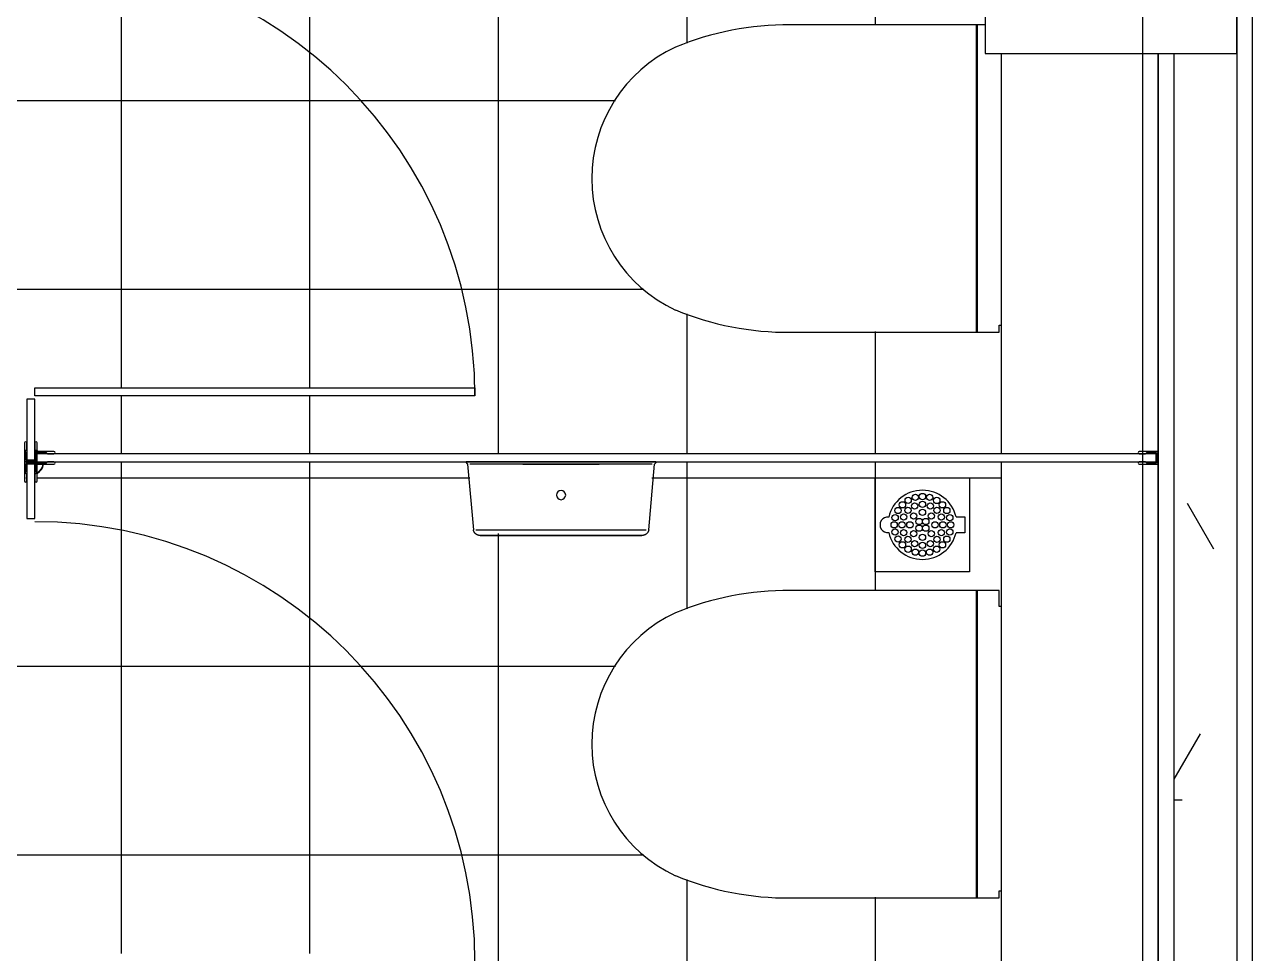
# Model space of a CAD drawing. Header units: millimetres. Extents: x -145636 to 131102, y -135903 to -7470.
# Drawn here: x 25841 to 27795, y -23780 to -22302 of the extents above; entities that cross this region are included whole.
import ezdxf

# ---------------------------------------------------------------- set-up
doc = ezdxf.new("R2010")
doc.units = ezdxf.units.MM
doc.layers.add('M_ARCHI', color=8, linetype='Continuous')

# ---------------------------------------------------------------- blocks, each defined once
blk = doc.blocks.new('RF Archi 21.10.2024')
at = {"layer": 'M_ARCHI', "color": 8}
for p, q in [((-138786, -25375.2), (-138786, -138101)), ((-138636, -33978.5), (-138636, -41228.5)), ((-138636, -33978.5), (-138636, -41228.5)), ((-138611, -41228.5), (-138611, -33978.5)), ((-139036, -38053.5), (-139036, -38753.5)), ((-138636, -38753.5), (-138636, -38053.5)), ((-139036, -38707.9), (-139346.2, -38707.9)), ((-139049.8, -39196.6), (-139049.8, -38709)), ((-139049.8, -38709), (-139049, -38709)), ((-139049, -38709), (-139049, -39196.6)), ((-139036, -38753.5), (-138636, -38753.5)), ((-139011, -38753.5), (-139011, -39390.5)), ((-138761, -38753.5), (-138761, -41228.5)), ((-138761, -41203.5), (-138761, -38753.5)), ((-138736, -38753.5), (-138736, -41228.5)), ((-139014.1, -39197.2), (-139014.1, -39185.7)), ((-139014.1, -39185.7), (-139011, -39185.7)), ((-139346.2, -39197.2), (-139014.1, -39197.2)), ((-139049, -39196.6), (-139049.8, -39196.6)), ((-140548, -39303.5), (-140561, -39303.5)), ((-140561, -39303.5), (-140561, -39400.5)), ((-140548, -39285.5), (-139848, -39285.5)), ((-140548, -39298.5), (-140548, -39285.5)), ((-139848, -39298.5), (-140548, -39298.5)), ((-140548, -39400.5), (-140548, -39303.5)), ((-139848, -39285.5), (-139848, -39298.5)), ((-140564.5, -39373.2), (-140564.5, -39403.5)), ((-140561, -39383.5), (-140561, -39373.2)), ((-140548, -39373.2), (-140548, -39383.5)), ((-140544.5, -39403.5), (-140544.5, -39373.2)), ((-140562.5, -39385.1), (-140563.2, -39385.5)), ((-140562.5, -39385.1), (-140563.2, -39385.5)), ((-140563, -39385.5), (-140561, -39383.5)), ((-140563, -39400.5), (-140563, -39385.5)), ((-140546, -39400.5), (-140563, -39400.5)), ((-140563, -39403.5), (-140561, -39402)), ((-140561.8, -39384.8), (-140562.5, -39385.1)), ((-140561.8, -39384.8), (-140562.5, -39385.1)), ((-140561, -39384.6), (-140561.8, -39384.8)), ((-140561, -39384.6), (-140561.8, -39384.8)), ((-140561, -39400.5), (-140548, -39400.5)), ((-140561, -39402), (-140548, -39402)), ((-140548, -39383.5), (-140546, -39385.5)), ((-140547.3, -39384.8), (-140548, -39384.6)), ((-140547.3, -39384.8), (-140548, -39384.6)), ((-140517.8, -39387), (-140548, -39387)), ((-140548, -39387), (-140548, -39388.5)), ((-140548, -39388.5), (-140546.5, -39390.5)), ((-140548, -39402), (-140546, -39403.5)), ((-140546.5, -39385.1), (-140547.3, -39384.8)), ((-140546.5, -39385.1), (-140547.3, -39384.8)), ((-140545.8, -39385.5), (-140546.5, -39385.1)), ((-140545.8, -39385.5), (-140546.5, -39385.1)), ((-140546.5, -39390.5), (-140546.5, -39403.5)), ((-140546, -39385.5), (-140546, -39400.5)), ((-140545, -39405.5), (-140545, -39388.5)), ((-140545, -39388.5), (-140530, -39388.5)), ((-138764, -39390.5), (-140545, -39390.5)), ((-140545, -39390.5), (-140545, -39403.5)), ((-140543.7, -39386.6), (-140544.4, -39386.2)), ((-140543.7, -39386.6), (-140544.4, -39386.2)), ((-140543, -39387.1), (-140543.7, -39386.6)), ((-140543, -39387.1), (-140543.7, -39386.6)), ((-140541.2, -39388.6), (-140541.8, -39388.1)), ((-140541.2, -39388.6), (-140541.8, -39388.1)), ((-140540.6, -39389.1), (-140541.2, -39388.6)), ((-140540.6, -39389.1), (-140541.2, -39388.6)), ((-140540, -39389.7), (-140540.6, -39389.1)), ((-140540, -39389.7), (-140540.6, -39389.1)), ((-140539.5, -39390.3), (-140540, -39389.7)), ((-140539.5, -39390.3), (-140540, -39389.7)), ((-140530, -39388.5), (-140528, -39390.5)), ((-140528, -39390.5), (-140517.8, -39390.5)), ((-138761, -39387), (-138791.3, -39387)), ((-138791.3, -39390.5), (-138781, -39390.5)), ((-138781, -39390.5), (-138779, -39388.5)), ((-138779, -39388.5), (-138764, -39388.5)), ((-138764, -39388.5), (-138764, -39405.5)), ((-138764, -39403.5), (-138764, -39390.5)), ((-138762.5, -39390.5), (-138761, -39388.5)), ((-138762.5, -39403.5), (-138762.5, -39390.5)), ((-138761, -39388.5), (-138761, -39387)), ((-140563, -39403.5), (-140564.5, -39403.5)), ((-140564.5, -39403.5), (-140564.5, -39433.7)), ((-140564.5, -39403.5), (-140563, -39403.5)), ((-140563.2, -39421.5), (-140562.5, -39421.8)), ((-140563.2, -39421.5), (-140562.5, -39421.8)), ((-140561, -39405), (-140563, -39403.5)), ((-140563, -39421.5), (-140563, -39406.5)), ((-140563, -39406.5), (-140546, -39406.5)), ((-140561, -39423.5), (-140563, -39421.5)), ((-140548, -39405), (-140561, -39405)), ((-140548, -39406.5), (-140561, -39406.5)), ((-140561, -39406.5), (-140561, -39493.5)), ((-140546.5, -39403.5), (-140548, -39405.5)), ((-140546, -39403.5), (-140548, -39405)), ((-140548, -39405.5), (-140548, -39407)), ((-140548, -39493.5), (-140548, -39406.5)), ((-140548, -39407), (-140517.8, -39407)), ((-140546, -39421.5), (-140548, -39423.5)), ((-140546.5, -39421.8), (-140545.8, -39421.5)), ((-140546.5, -39421.8), (-140545.8, -39421.5)), ((-140544.5, -39403.5), (-140546, -39403.5)), ((-140546, -39403.5), (-140544.5, -39403.5)), ((-140546, -39406.5), (-140546, -39421.5)), ((-140545, -39403.5), (-138764, -39403.5)), ((-140530, -39405.5), (-140545, -39405.5)), ((-140544.5, -39433.7), (-140544.5, -39403.5)), ((-140544.4, -39420.7), (-140543.7, -39420.3)), ((-140544.4, -39420.7), (-140543.7, -39420.3)), ((-140543.7, -39420.3), (-140543, -39419.9)), ((-140543.7, -39420.3), (-140543, -39419.9)), ((-140543, -39419.9), (-140542.4, -39419.4)), ((-140543, -39419.9), (-140542.4, -39419.4)), ((-140542.4, -39419.4), (-140541.8, -39418.9)), ((-140542.4, -39419.4), (-140541.8, -39418.9)), ((-140541.8, -39418.9), (-140541.2, -39418.4)), ((-140541.8, -39418.9), (-140541.2, -39418.4)), ((-140541.2, -39418.4), (-140540.6, -39417.8)), ((-140541.2, -39418.4), (-140540.6, -39417.8)), ((-140540.6, -39417.8), (-140540, -39417.2)), ((-140540.6, -39417.8), (-140540, -39417.2)), ((-140540, -39417.2), (-140539.5, -39416.7)), ((-140540, -39417.2), (-140539.5, -39416.7)), ((-140539.5, -39416.7), (-140539, -39416)), ((-140539.5, -39416.7), (-140539, -39416)), ((-140539, -39416), (-140538.5, -39415.4)), ((-140539, -39416), (-140538.5, -39415.4)), ((-140538.5, -39415.4), (-140538, -39414.8)), ((-140538.5, -39415.4), (-140538, -39414.8)), ((-140538, -39414.8), (-140537.6, -39414.1)), ((-140538, -39414.8), (-140537.6, -39414.1)), ((-140537.6, -39414.1), (-140537.1, -39413.4)), ((-140537.6, -39414.1), (-140537.1, -39413.4)), ((-140537.1, -39413.4), (-140536.8, -39412.7)), ((-140537.1, -39413.4), (-140536.8, -39412.7)), ((-140536.8, -39412.7), (-140536.4, -39412)), ((-140536.8, -39412.7), (-140536.4, -39412)), ((-140536.4, -39412), (-140536.1, -39411.3)), ((-140536.4, -39412), (-140536.1, -39411.3)), ((-140536.1, -39411.3), (-140535.8, -39410.5)), ((-140536.1, -39411.3), (-140535.8, -39410.5)), ((-140535.8, -39410.5), (-140535.5, -39409.8)), ((-140535.8, -39410.5), (-140535.5, -39409.8)), ((-140535.5, -39409.8), (-140535.3, -39409)), ((-140535.5, -39409.8), (-140535.3, -39409)), ((-140535.3, -39409), (-140535.1, -39408.2)), ((-140535.3, -39409), (-140535.1, -39408.2)), ((-140535.1, -39408.2), (-140534.9, -39407.4)), ((-140535.1, -39408.2), (-140534.9, -39407.4)), ((-140534.9, -39407.4), (-140534.8, -39406.7)), ((-140534.9, -39407.4), (-140534.8, -39406.7)), ((-140534.6, -39405.1), (-140534.5, -39404.3)), ((-140534.6, -39405.1), (-140534.5, -39404.3)), ((-140534.5, -39404.3), (-140534.5, -39403.5)), ((-140534.5, -39404.3), (-140534.5, -39403.5)), ((-140528, -39403.5), (-140530, -39405.5)), ((-140517.8, -39403.5), (-140528, -39403.5)), ((-139863.2, -39403.5), (-139859.7, -39407)), ((-139711, -39403.5), (-139861.7, -39403.5)), ((-139861.7, -39403.5), (-139711, -39403.5)), ((-139859.7, -39407), (-139850.5, -39511.4)), ((-139711, -39407), (-139856.3, -39407)), ((-139847.9, -39406.5), (-139847.9, -39406.5)), ((-139771.6, -39407), (-139711, -39407)), ((-139711, -39403.5), (-139560.3, -39403.5)), ((-139560.3, -39403.5), (-139711, -39403.5)), ((-139711, -39407), (-139650.5, -39407)), ((-139565.8, -39407), (-139711, -39407)), ((-139574.2, -39406.5), (-139574.2, -39406.5)), ((-139571.5, -39511.4), (-139562.3, -39407)), ((-139562.3, -39407), (-139558.8, -39403.5)), ((-139011, -39403.5), (-139011, -40290.5)), ((-138781, -39403.5), (-138791.3, -39403.5)), ((-138791.3, -39407), (-138761, -39407)), ((-138779, -39405.5), (-138781, -39403.5)), ((-138764, -39405.5), (-138779, -39405.5)), ((-138761, -39405.5), (-138762.5, -39403.5)), ((-138761, -39407), (-138761, -39405.5)), ((-140562.5, -39421.8), (-140561.8, -39422.1)), ((-140562.5, -39421.8), (-140561.8, -39422.1)), ((-140561.8, -39422.1), (-140561, -39422.4)), ((-140561.8, -39422.1), (-140561, -39422.4)), ((-140561, -39433.7), (-140561, -39423.5)), ((-140548, -39422.4), (-140547.3, -39422.1)), ((-140548, -39422.4), (-140547.3, -39422.1)), ((-140548, -39423.5), (-140548, -39433.7)), ((-140547.3, -39422.1), (-140546.5, -39421.8)), ((-140547.3, -39422.1), (-140546.5, -39421.8)), ((-139211, -39578.5), (-139211, -39428.5)), ((-139211, -39428.5), (-139061, -39428.5)), ((-139211, -39578.5), (-139211, -39428.5)), ((-139211, -39428.5), (-139061, -39428.5)), ((-139061, -39428.5), (-139061, -39578.5)), ((-139061, -39428.5), (-139061, -39578.5)), ((-140561, -39493.5), (-140548, -39493.5)), ((-139082.4, -39491), (-139068.5, -39491)), ((-139068.5, -39491), (-139068.5, -39516)), ((-139850.5, -39511.8), (-139850.5, -39511.4)), ((-139850.4, -39512.2), (-139850.5, -39511.8)), ((-139850.3, -39512.7), (-139850.4, -39512.2)), ((-139850.1, -39513.1), (-139850.3, -39512.7)), ((-139850, -39513.5), (-139850.1, -39513.1)), ((-139849.8, -39513.9), (-139850, -39513.5)), ((-139849.6, -39514.3), (-139849.8, -39513.9)), ((-139849.4, -39514.7), (-139849.6, -39514.3)), ((-139849.2, -39515.1), (-139849.4, -39514.7)), ((-139849, -39515.4), (-139849.2, -39515.1)), ((-139848.7, -39515.8), (-139849, -39515.4)), ((-139848.5, -39516.2), (-139848.7, -39515.8)), ((-139848.2, -39516.5), (-139848.5, -39516.2)), ((-139847.9, -39516.8), (-139848.2, -39516.5)), ((-139847.6, -39517.1), (-139847.9, -39516.8)), ((-139847.3, -39517.5), (-139847.6, -39517.1)), ((-139847, -39517.8), (-139847.3, -39517.5)), ((-139846.6, -39518), (-139847, -39517.8)), ((-139846.8, -39511.4), (-139711, -39511.4)), ((-139846.3, -39518.3), (-139846.6, -39518)), ((-139845.9, -39518.6), (-139846.3, -39518.3)), ((-139845.6, -39518.8), (-139845.9, -39518.6)), ((-139845.2, -39519), (-139845.6, -39518.8)), ((-139844.8, -39519.2), (-139845.2, -39519)), ((-139844.4, -39519.4), (-139844.8, -39519.2)), ((-139711, -39511.4), (-139575.3, -39511.4)), ((-139577.2, -39519.3), (-139577.6, -39519.4)), ((-139576.8, -39519), (-139577.2, -39519.3)), ((-139576.5, -39518.8), (-139576.8, -39519)), ((-139576.1, -39518.6), (-139576.5, -39518.8)), ((-139575.7, -39518.3), (-139576.1, -39518.6)), ((-139575.4, -39518.1), (-139575.7, -39518.3)), ((-139575.1, -39517.8), (-139575.4, -39518.1)), ((-139574.7, -39517.5), (-139575.1, -39517.8)), ((-139574.4, -39517.2), (-139574.7, -39517.5)), ((-139574.1, -39516.9), (-139574.4, -39517.2)), ((-139573.8, -39516.5), (-139574.1, -39516.9)), ((-139573.6, -39516.2), (-139573.8, -39516.5)), ((-139573.3, -39515.8), (-139573.6, -39516.2)), ((-139573.1, -39515.5), (-139573.3, -39515.8)), ((-139572.8, -39515.1), (-139573.1, -39515.5)), ((-139572.6, -39514.7), (-139572.8, -39515.1)), ((-139572.4, -39514.3), (-139572.6, -39514.7)), ((-139572.2, -39513.9), (-139572.4, -39514.3)), ((-139572.1, -39513.5), (-139572.2, -39513.9)), ((-139571.9, -39513.1), (-139572.1, -39513.5)), ((-139571.8, -39512.7), (-139571.9, -39513.1)), ((-139571.6, -39512.3), (-139571.8, -39512.7)), ((-139571.5, -39511.8), (-139571.6, -39512.3)), ((-139571.5, -39511.4), (-139571.5, -39511.8)), ((-139068.5, -39516), (-139082.4, -39516)), ((-139844, -39519.6), (-139844.4, -39519.4)), ((-139843.6, -39519.8), (-139844, -39519.6)), ((-139843.2, -39519.9), (-139843.6, -39519.8)), ((-139842.8, -39520), (-139843.2, -39519.9)), ((-139842.4, -39520.2), (-139842.8, -39520)), ((-139841.9, -39520.3), (-139842.4, -39520.2)), ((-139841.5, -39520.3), (-139841.9, -39520.3)), ((-139841.1, -39520.4), (-139841.5, -39520.3)), ((-139840.6, -39520.4), (-139841.1, -39520.4)), ((-139840.2, -39520.5), (-139840.6, -39520.4)), ((-139839.8, -39520.5), (-139840.2, -39520.5)), ((-139839.7, -39520.5), (-139839.8, -39520.5)), ((-139839.8, -39520.5), (-139839.7, -39520.5)), ((-139839.6, -39520.5), (-139839.7, -39520.5)), ((-139839.7, -39520.5), (-139839.3, -39520.5)), ((-139839.2, -39520.5), (-139839.6, -39520.5)), ((-139839.3, -39520.5), (-139838.8, -39520.5)), ((-139838.7, -39520.5), (-139839.2, -39520.5)), ((-139838.8, -39520.5), (-139838.1, -39520.5)), ((-139837.9, -39520.5), (-139838.7, -39520.5)), ((-139838.1, -39520.5), (-139837.2, -39520.5)), ((-139836.9, -39520.5), (-139837.9, -39520.5)), ((-139837.2, -39520.5), (-139836.1, -39520.5)), ((-139835.7, -39520.5), (-139836.9, -39520.5)), ((-139836.1, -39520.5), (-139834.7, -39520.5)), ((-139834.3, -39520.5), (-139835.7, -39520.5)), ((-139834.7, -39520.5), (-139833.2, -39520.5)), ((-139832.8, -39520.5), (-139834.3, -39520.5)), ((-139833.2, -39520.5), (-139831.5, -39520.5)), ((-139831, -39520.5), (-139832.8, -39520.5)), ((-139831.5, -39520.5), (-139829.6, -39520.5)), ((-139829, -39520.5), (-139831, -39520.5)), ((-139829.6, -39520.5), (-139827.5, -39520.5)), ((-139826.9, -39520.5), (-139829, -39520.5)), ((-139827.5, -39520.5), (-139825.2, -39520.5)), ((-139824.6, -39520.5), (-139826.9, -39520.5)), ((-139825.2, -39520.5), (-139822.7, -39520.5)), ((-139822, -39520.5), (-139824.6, -39520.5)), ((-139822.7, -39520.5), (-139820.1, -39520.5)), ((-139819.3, -39520.5), (-139822, -39520.5)), ((-139820.1, -39520.5), (-139817.3, -39520.5)), ((-139816.5, -39520.5), (-139819.3, -39520.5)), ((-139817.3, -39520.5), (-139814.3, -39520.5)), ((-139813.4, -39520.5), (-139816.5, -39520.5)), ((-139814.3, -39520.5), (-139811.1, -39520.5)), ((-139810.2, -39520.5), (-139813.4, -39520.5)), ((-139811.1, -39520.5), (-139807.8, -39520.5)), ((-139806.9, -39520.5), (-139810.2, -39520.5)), ((-139807.8, -39520.5), (-139804.3, -39520.5)), ((-139803.4, -39520.5), (-139806.9, -39520.5)), ((-139804.3, -39520.5), (-139800.7, -39520.5)), ((-139799.7, -39520.5), (-139803.4, -39520.5)), ((-139800.7, -39520.5), (-139796.9, -39520.5)), ((-139795.9, -39520.5), (-139799.7, -39520.5)), ((-139796.9, -39520.5), (-139793, -39520.5)), ((-139792, -39520.5), (-139795.9, -39520.5)), ((-139793, -39520.5), (-139789, -39520.5)), ((-139787.9, -39520.5), (-139792, -39520.5)), ((-139789, -39520.5), (-139784.8, -39520.5)), ((-139783.7, -39520.5), (-139787.9, -39520.5)), ((-139784.8, -39520.5), (-139780.6, -39520.5)), ((-139779.4, -39520.5), (-139783.7, -39520.5)), ((-139780.6, -39520.5), (-139776.2, -39520.5)), ((-139775, -39520.5), (-139779.4, -39520.5)), ((-139776.2, -39520.5), (-139771.7, -39520.5)), ((-139770.5, -39520.5), (-139775, -39520.5)), ((-139771.7, -39520.5), (-139767.1, -39520.5)), ((-139765.8, -39520.5), (-139770.5, -39520.5)), ((-139767.1, -39520.5), (-139762.4, -39520.5)), ((-139761.1, -39520.5), (-139765.8, -39520.5)), ((-139762.4, -39520.5), (-139757.7, -39520.5)), ((-139756.4, -39520.5), (-139761.1, -39520.5)), ((-139757.7, -39520.5), (-139752.8, -39520.5)), ((-139751.5, -39520.5), (-139756.4, -39520.5)), ((-139752.8, -39520.5), (-139747.9, -39520.5)), ((-139746.6, -39520.5), (-139751.5, -39520.5)), ((-139747.9, -39520.5), (-139743, -39520.5)), ((-139741.6, -39520.5), (-139746.6, -39520.5)), ((-139743, -39520.5), (-139737.9, -39520.5)), ((-139736.6, -39520.5), (-139741.6, -39520.5)), ((-139737.9, -39520.5), (-139732.9, -39520.5)), ((-139731.5, -39520.5), (-139736.6, -39520.5)), ((-139732.9, -39520.5), (-139727.8, -39520.5)), ((-139726.4, -39520.5), (-139731.5, -39520.5)), ((-139727.8, -39520.5), (-139722.7, -39520.5)), ((-139721.3, -39520.5), (-139726.4, -39520.5)), ((-139722.7, -39520.5), (-139717.5, -39520.5)), ((-139716.2, -39520.5), (-139721.3, -39520.5)), ((-139717.5, -39520.5), (-139712.4, -39520.5)), ((-139711, -39520.5), (-139716.2, -39520.5)), ((-139712.4, -39520.5), (-139711, -39520.5)), ((-139711, -39520.5), (-139705.9, -39520.5)), ((-139709.6, -39520.5), (-139711, -39520.5)), ((-139704.5, -39520.5), (-139709.6, -39520.5)), ((-139705.9, -39520.5), (-139700.7, -39520.5)), ((-139699.3, -39520.5), (-139704.5, -39520.5)), ((-139700.7, -39520.5), (-139695.6, -39520.5)), ((-139694.2, -39520.5), (-139699.3, -39520.5)), ((-139695.6, -39520.5), (-139690.5, -39520.5)), ((-139689.1, -39520.5), (-139694.2, -39520.5)), ((-139690.5, -39520.5), (-139685.4, -39520.5)), ((-139684.1, -39520.5), (-139689.1, -39520.5)), ((-139685.4, -39520.5), (-139680.4, -39520.5)), ((-139679.1, -39520.5), (-139684.1, -39520.5)), ((-139680.4, -39520.5), (-139675.4, -39520.5)), ((-139674.1, -39520.5), (-139679.1, -39520.5)), ((-139675.4, -39520.5), (-139670.5, -39520.5)), ((-139669.2, -39520.5), (-139674.1, -39520.5)), ((-139670.5, -39520.5), (-139665.6, -39520.5)), ((-139664.4, -39520.5), (-139669.2, -39520.5)), ((-139665.6, -39520.5), (-139660.9, -39520.5)), ((-139659.6, -39520.5), (-139664.4, -39520.5)), ((-139660.9, -39520.5), (-139656.2, -39520.5)), ((-139654.9, -39520.5), (-139659.6, -39520.5)), ((-139656.2, -39520.5), (-139651.6, -39520.5)), ((-139650.3, -39520.5), (-139654.9, -39520.5)), ((-139651.6, -39520.5), (-139647, -39520.5)), ((-139645.8, -39520.5), (-139650.3, -39520.5)), ((-139647, -39520.5), (-139642.6, -39520.5)), ((-139641.4, -39520.5), (-139645.8, -39520.5)), ((-139642.6, -39520.5), (-139638.3, -39520.5)), ((-139637.2, -39520.5), (-139641.4, -39520.5)), ((-139638.3, -39520.5), (-139634.1, -39520.5)), ((-139633, -39520.5), (-139637.2, -39520.5)), ((-139634.1, -39520.5), (-139630, -39520.5)), ((-139629, -39520.5), (-139633, -39520.5)), ((-139630, -39520.5), (-139626.1, -39520.5)), ((-139625.1, -39520.5), (-139629, -39520.5)), ((-139626.1, -39520.5), (-139622.3, -39520.5)), ((-139621.3, -39520.5), (-139625.1, -39520.5)), ((-139622.3, -39520.5), (-139618.6, -39520.5)), ((-139617.7, -39520.5), (-139621.3, -39520.5)), ((-139618.6, -39520.5), (-139615.1, -39520.5)), ((-139614.2, -39520.5), (-139617.7, -39520.5)), ((-139615.1, -39520.5), (-139611.8, -39520.5)), ((-139610.9, -39520.5), (-139614.2, -39520.5)), ((-139611.8, -39520.5), (-139608.6, -39520.5)), ((-139607.7, -39520.5), (-139610.9, -39520.5)), ((-139608.6, -39520.5), (-139605.5, -39520.5)), ((-139604.7, -39520.5), (-139607.7, -39520.5)), ((-139605.5, -39520.5), (-139602.7, -39520.5)), ((-139601.9, -39520.5), (-139604.7, -39520.5)), ((-139602.7, -39520.5), (-139600, -39520.5)), ((-139599.3, -39520.5), (-139601.9, -39520.5)), ((-139600, -39520.5), (-139597.5, -39520.5)), ((-139596.8, -39520.5), (-139599.3, -39520.5)), ((-139597.5, -39520.5), (-139595.1, -39520.5)), ((-139594.5, -39520.5), (-139596.8, -39520.5)), ((-139595.1, -39520.5), (-139593, -39520.5)), ((-139592.4, -39520.5), (-139594.5, -39520.5)), ((-139593, -39520.5), (-139591, -39520.5)), ((-139590.5, -39520.5), (-139592.4, -39520.5)), ((-139591, -39520.5), (-139589.2, -39520.5)), ((-139588.8, -39520.5), (-139590.5, -39520.5)), ((-139589.2, -39520.5), (-139587.7, -39520.5)), ((-139587.3, -39520.5), (-139588.8, -39520.5)), ((-139587.7, -39520.5), (-139586.3, -39520.5)), ((-139585.9, -39520.5), (-139587.3, -39520.5)), ((-139586.3, -39520.5), (-139585.1, -39520.5)), ((-139584.8, -39520.5), (-139585.9, -39520.5)), ((-139585.1, -39520.5), (-139584.1, -39520.5)), ((-139583.9, -39520.5), (-139584.8, -39520.5)), ((-139584.1, -39520.5), (-139583.4, -39520.5)), ((-139583.2, -39520.5), (-139583.9, -39520.5)), ((-139583.4, -39520.5), (-139582.8, -39520.5)), ((-139582.7, -39520.5), (-139583.2, -39520.5)), ((-139582.8, -39520.5), (-139582.4, -39520.5)), ((-139582.4, -39520.5), (-139582.7, -39520.5)), ((-139582.4, -39520.5), (-139582.3, -39520.5)), ((-139582.3, -39520.5), (-139582.4, -39520.5)), ((-139581.9, -39520.5), (-139582.3, -39520.5)), ((-139582.3, -39520.5), (-139582.3, -39520.5)), ((-139581.4, -39520.4), (-139581.9, -39520.5)), ((-139581, -39520.4), (-139581.4, -39520.4)), ((-139580.5, -39520.3), (-139581, -39520.4)), ((-139580.1, -39520.3), (-139580.5, -39520.3)), ((-139579.7, -39520.2), (-139580.1, -39520.3)), ((-139579.3, -39520.1), (-139579.7, -39520.2)), ((-139578.8, -39519.9), (-139579.3, -39520.1)), ((-139578.4, -39519.8), (-139578.8, -39519.9)), ((-139578, -39519.6), (-139578.4, -39519.8)), ((-139577.6, -39519.4), (-139578, -39519.6)), ((-139061, -39578.5), (-139211, -39578.5)), ((-139061, -39578.5), (-139211, -39578.5)), ((-139014.1, -39607.9), (-139346.2, -39607.9)), ((-139049.8, -40096.6), (-139049.8, -39609)), ((-139049.8, -39609), (-139049, -39609)), ((-139049, -39609), (-139049, -40096.6)), ((-139014.1, -39633.2), (-139014.1, -39607.9)), ((-139011, -39633.2), (-139014.1, -39633.2)), ((-139014.1, -40097.2), (-139014.1, -40085.7)), ((-139014.1, -40085.7), (-139011, -40085.7)), ((-139346.2, -40097.2), (-139014.1, -40097.2)), ((-139049, -40096.6), (-139049.8, -40096.6))]:
    blk.add_line(p, q, dxfattribs=at)
at = {"layer": 'M_ARCHI', "color": 8, "linetype": 'Continuous'}
for p, q in [((-140411, -38503.5), (-140411, -39285.5)), ((-140111, -38503.5), (-140111, -39285.5)), ((-139511, -38503.5), (-139511, -38737.4)), ((-139211, -38503.5), (-139211, -38707.9)), ((-139811, -38617.2), (-139811, -39390.5)), ((-142811, -38828.5), (-139624.1, -38828.5)), ((-139049.6, -38828.5), (-139049, -38828.5)), ((-142811, -39128.5), (-139579.4, -39128.5)), ((-139049.1, -39128.5), (-139049, -39128.5)), ((-139511, -39167.7), (-139511, -39390.5)), ((-139211, -39195.9), (-139211, -39390.5)), ((-140411, -39298.5), (-140411, -39390.5)), ((-140111, -39298.5), (-140111, -39390.5)), ((-140411, -39403.5), (-140411, -40185.5)), ((-140111, -39403.5), (-140111, -40185.5)), ((-139511, -39403.5), (-139511, -39637.4)), ((-139211, -39403.5), (-139211, -39608.4)), ((-140563.9, -39428.5), (-140563.1, -39428.5)), ((-140545.5, -39428.5), (-139856.3, -39428.5)), ((-139566.3, -39428.5), (-139011, -39428.5)), ((-138672.4, -39542), (-138714.3, -39469.4)), ((-139811, -39517.2), (-139811, -40290.5)), ((-142811, -39728.5), (-139624.1, -39728.5)), ((-139049.6, -39728.5), (-139049, -39728.5)), ((-138694.4, -39836.2), (-138736, -39908.2)), ((-138736, -39941.1), (-138722.8, -39941.1)), ((-145811, -40028.5), (-139579.4, -40028.5)), ((-139049.1, -40028.5), (-139049, -40028.5)), ((-139511, -40067.7), (-139511, -40290.5)), ((-139211, -40095.9), (-139211, -40290.5))]:
    blk.add_line(p, q, dxfattribs=at)
at = {"layer": 'M_ARCHI', "color": 8}
for centre in [(-139158.7, -39464.6), (-139147.3, -39459.9), (-139136, -39458.5), (-139124.6, -39459.9), (-139113.2, -39464.7), (-139174.8, -39480.7), (-139167.8, -39471.7), (-139159, -39480.5), (-139148.4, -39473.4), (-139136, -39471), (-139136, -39483.5), (-139123.6, -39473.4), (-139113, -39480.5), (-139104.2, -39471.7), (-139097.2, -39480.7), (-139181, -39503.5), (-139179.5, -39492.1), (-139168.5, -39503.5), (-139166, -39491), (-139156, -39503.5), (-139150.1, -39489.3), (-139141.3, -39498.2), (-139130.7, -39498.2), (-139121.9, -39489.3), (-139116, -39503.5), (-139106, -39491), (-139103.5, -39503.5), (-139092.5, -39492.1), (-139091, -39503.5), (-139179.6, -39514.8), (-139166, -39515.9), (-139150.1, -39517.6), (-139141.3, -39508.8), (-139136, -39523.5), (-139130.7, -39508.8), (-139121.9, -39517.6), (-139106, -39515.9), (-139092.5, -39514.9), (-139174.8, -39526.2), (-139167.8, -39535.3), (-139159, -39526.5), (-139158.8, -39542.3), (-139148.4, -39533.5), (-139136, -39536), (-139123.6, -39533.5), (-139113.3, -39542.3), (-139113, -39526.5), (-139104.2, -39535.3), (-139097.2, -39526.3), (-139147.4, -39547), (-139136, -39548.5), (-139124.7, -39547)]:
    blk.add_circle(centre, 5, dxfattribs=at)
for centre, radius, start, end in [((-140548, -39298.5), 700, 0, 90), ((-139349.5, -39178.4), 470.5, 89.6016, 112.4039), ((-139431.4, -38952.6), 230.7, 114.9793, 245.0207), ((-139349.5, -38726.7), 470.5, 247.5961, 270.3984), ((-140562.8, -39373.2), 1.75, 90, 180), ((-140562.8, -39373.2), 1.75, 0, 90), ((-140546.3, -39373.2), 1.75, 90, 180), ((-140546.3, -39373.2), 1.75, 0, 90), ((-140554.5, -39403.5), 20, 45, 58.1802), ((-140554.5, -39403.5), 20, 45, 58.1802), ((-140554.5, -39403.5), 20.5, 45, 57.5534), ((-140554.5, -39403.5), 20.5, 45, 57.5534), ((-140517.8, -39388.7), 1.75, 0, 90), ((-140517.8, -39388.7), 1.75, 270, 0), ((-138791.3, -39388.7), 1.75, 90, 180), ((-138791.3, -39388.7), 1.75, 180, 270), ((-140554.5, -39403.5), 20, 301.7857, 349.4055), ((-140554.5, -39403.5), 20, 301.7857, 349.4055), ((-140554.5, -39403.5), 20, 301.8198, 348.8631), ((-140554.5, -39403.5), 20, 301.8198, 348.8631), ((-140554.5, -39403.5), 20.5, 301.0437, 349.1347), ((-140554.5, -39403.5), 20.5, 301.0437, 349.1347), ((-140517.8, -39405.2), 1.75, 0, 90), ((-140517.8, -39405.2), 1.75, 270, 0), ((-138791.3, -39405.2), 1.75, 90, 180), ((-138791.3, -39405.2), 1.75, 180, 270), ((-140562.8, -39433.7), 1.75, 180, 270), ((-140562.8, -39433.7), 1.75, 270, 0), ((-140546.3, -39433.7), 1.75, 180, 270), ((-140546.3, -39433.7), 1.75, 270, 0), ((-139711, -39456.1), 7.38, 0, 180), ((-139711, -39456.1), 7.38, 180, 0), ((-139136, -39503.5), 55, 13.1366, 166.95), ((-140548, -40198.5), 700, 0, 90), ((-139191, -39503.5), 12.5, 83.475, 276.525), ((-139136, -39503.5), 55, 193.05, 346.8634), ((-139349.5, -40078.4), 470.5, 89.6016, 112.4039), ((-139431.4, -39852.6), 230.7, 114.9793, 245.0207), ((-139349.5, -39626.7), 470.5, 247.5961, 270.3984)]:
    blk.add_arc(centre, radius, start, end, dxfattribs=at)
for points in [[(-140561, -39403.5), (-140561, -39401.8), (-140561, -39398.6), (-140561, -39393.9), (-140561, -39389.9), (-140561, -39387.9), (-140561, -39387.1)], [(-140561, -39403.5), (-140561, -39401.8), (-140561, -39398.6), (-140561, -39393.9), (-140561, -39389.9), (-140561, -39387.9), (-140561, -39387.1)], [(-140548, -39387.1), (-140548, -39387.9), (-140548, -39389.9), (-140548, -39393.9), (-140548, -39398.6), (-140548, -39401.8), (-140548, -39403.5)], [(-140548, -39387.1), (-140548, -39387.9), (-140548, -39389.9), (-140548, -39393.9), (-140548, -39398.6), (-140548, -39401.8), (-140548, -39403.5)], [(-140561, -39419.9), (-140561, -39419), (-140561, -39417), (-140561, -39413.1), (-140561, -39408.3), (-140561, -39405.1), (-140561, -39403.5)], [(-140561, -39419.9), (-140561, -39419), (-140561, -39417), (-140561, -39413.1), (-140561, -39408.3), (-140561, -39405.1), (-140561, -39403.5)], [(-140548, -39403.5), (-140548, -39405.1), (-140548, -39408.3), (-140548, -39413.1), (-140548, -39417), (-140548, -39419), (-140548, -39419.9)], [(-140548, -39403.5), (-140548, -39405.1), (-140548, -39408.3), (-140548, -39413.1), (-140548, -39417), (-140548, -39419), (-140548, -39419.9)]]:
    blk.add_open_spline(points, degree=3, dxfattribs=at)

msp = doc.modelspace()

# ---------------------------------------------------------------- block references
at = {"layer": 'M_ARCHI', "color": 8, "linetype": 'Continuous'}
msp.add_blockref('RF Archi 21.10.2024', (166405.7, 16405.4), dxfattribs=at)

doc.saveas('drawing.dxf')
